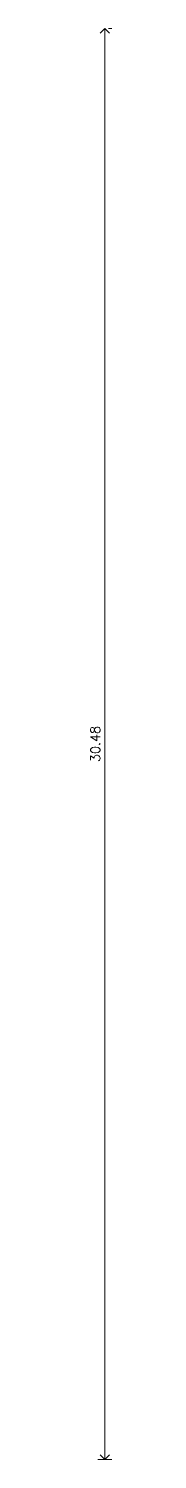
# Model space of a CAD drawing. Extents: x 1018 to 1352, y -109 to 175.
# Drawn here: x 1131.02 to 1131.82, y 144.95 to 175.42 of the extents above; entities that cross this region are included whole.
import ezdxf

# ---------------------------------------------------------------- set-up
doc = ezdxf.new("R2010")
doc.units = 0
doc.header["$LTSCALE"] = 0.5
doc.layers.get('0').update_dxf_attribs({"linetype": 'CONTINUOUS'})
doc.layers.get('Defpoints').update_dxf_attribs({"linetype": 'CONTINUOUS'})
doc.layers.add('Acotaciones', color=9, linetype='CONTINUOUS', lineweight=9)
doc.styles.add('Texto 2 mm', font='simplex.shx', dxfattribs={"height": 0.2})
doc.dimstyles.new('Segunda línea', dxfattribs={"dimscale": 0, "dimtxt": 0.2, "dimasz": 0.2, "dimexe": 0.15, "dimexo": 0.5, "dimgap": 0.1, "dimtad": 1, "dimzin": 4, "dimdsep": 46, "dimtxsty": 'Texto 2 mm', "dimblk": 'OPEN90', "dimcen": 2.5, "dimclrd": 256, "dimclre": 256, "dimclrt": 256, "dimadec": 0, "dimazin": 0, "dimtfac": 1, "dimtmove": 2, "dimatfit": 3, "dimldrblk": 'OPEN90', "dimfxl": 1, "dimtolj": 1, "dimtzin": 0, "dimlwd": -1, "dimlwe": -1, "dimarcsym": 0})

# ---------------------------------------------------------------- blocks, each defined once
blk = doc.blocks.new('_Open90')
at = {"color": 0, "linetype": 'ByBlock', "lineweight": -2}
for p, q in [((0, 0), (-1, 0)), ((-0.5, 0.5), (0, 0)), ((0, 0), (-0.5, -0.5))]:
    blk.add_line(p, q, dxfattribs=at)
blk = doc.blocks.new('*D294')
at = {"layer": 'Acotaciones', "transparency": 16777216}
for p, q in [((1131.743, 175.423), (1131.815, 175.423)), ((1131.665, 145.148), (1131.665, 175.223)), ((1131.515, 144.948), (1131.815, 144.948))]:
    blk.add_line(p, q, dxfattribs=at)
at = {"layer": 'Defpoints', "color": 0, "transparency": 16777216}
for p in [(1131.243, 175.423), (1131.665, 175.423), (1131.015, 144.948)]:
    blk.add_point(p, dxfattribs=at)
at = {"layer": 'Acotaciones', "transparency": 16777216, "xscale": 0.2, "yscale": 0.2, "zscale": 0.2}
for p, rotation in [((1131.665, 175.423), 90), ((1131.665, 144.948), 270)]:
    blk.add_blockref('_Open90', p, dxfattribs=dict(at, rotation=rotation))
at = {"layer": 'Acotaciones', "transparency": 16777216, "insert": (1131.465, 160.185), "char_height": 0.2, "attachment_point": 5, "rotation": 90, "style": 'Texto 2 mm'}
blk.add_mtext('\\A1;30.48', dxfattribs=at)

msp = doc.modelspace()

# ---------------------------------------------------------------- dimensions: what is measured, and where the dimension line sits
at = {"layer": 'Acotaciones'}
dim = msp.add_linear_dim(base=(1131.665406651, 175.422797163), p1=(1131.015406651, 144.947797163), p2=(1131.24346904, 175.422797163), angle=90, dimstyle='Segunda línea', override={"dimscale": 1}, dxfattribs=at)
dim.commit()
dim.dimension.update_dxf_attribs({"geometry": '*D294', "text_midpoint": (1131.465406651, 160.185297163)})

doc.saveas('drawing.dxf')
